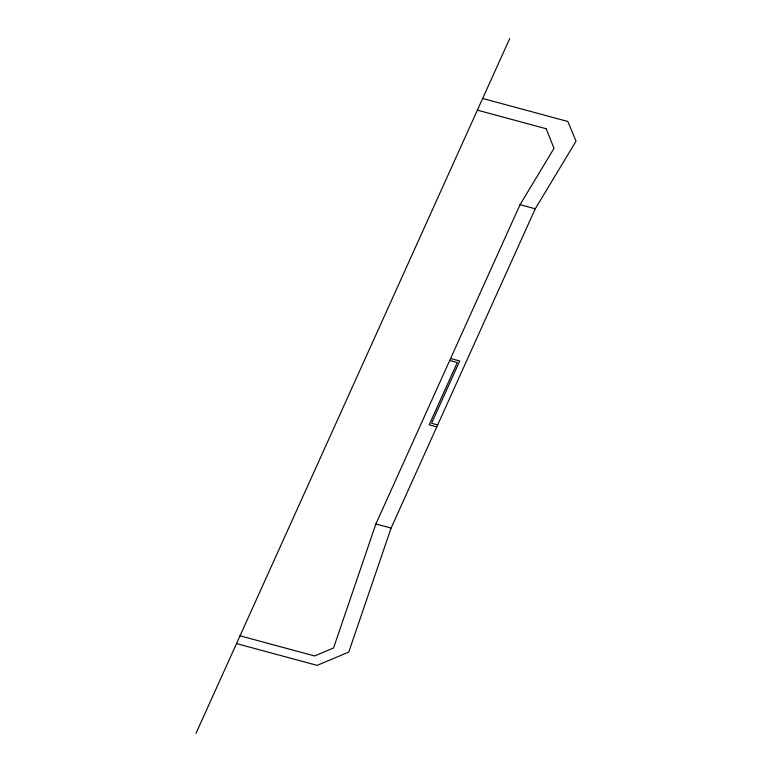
<?xml version="1.0" encoding="UTF-8"?>
<svg xmlns="http://www.w3.org/2000/svg" width="772" height="772" viewBox="0 0 772 772"><rect width="100%" height="100%" fill="white"/><g stroke="black" fill="none" stroke-linecap="round" stroke-linejoin="round"><path stroke-width="1.16" d="M546.2 128.741L554.026 148.33L520.048 204.686L375.877 523.976L333.552 647.969L314.58 655.949L240.034 635.81M482.654 98.469L567.854 121.484L576.037 141.17L535.257 208.797L391.095 528.087L348.761 652.079L317.147 665.377L236.512 643.597M195.963 733.4L509.684 38.6M477.376 110.145L545.843 128.644M520.048 204.686L535.257 208.797M450.587 358.507L459.716 360.978L431.587 423.278L437.676 424.918M449.709 360.456L457.323 362.512L429.193 424.812L436.798 426.868M375.877 523.976L391.095 528.087"/></g></svg>
